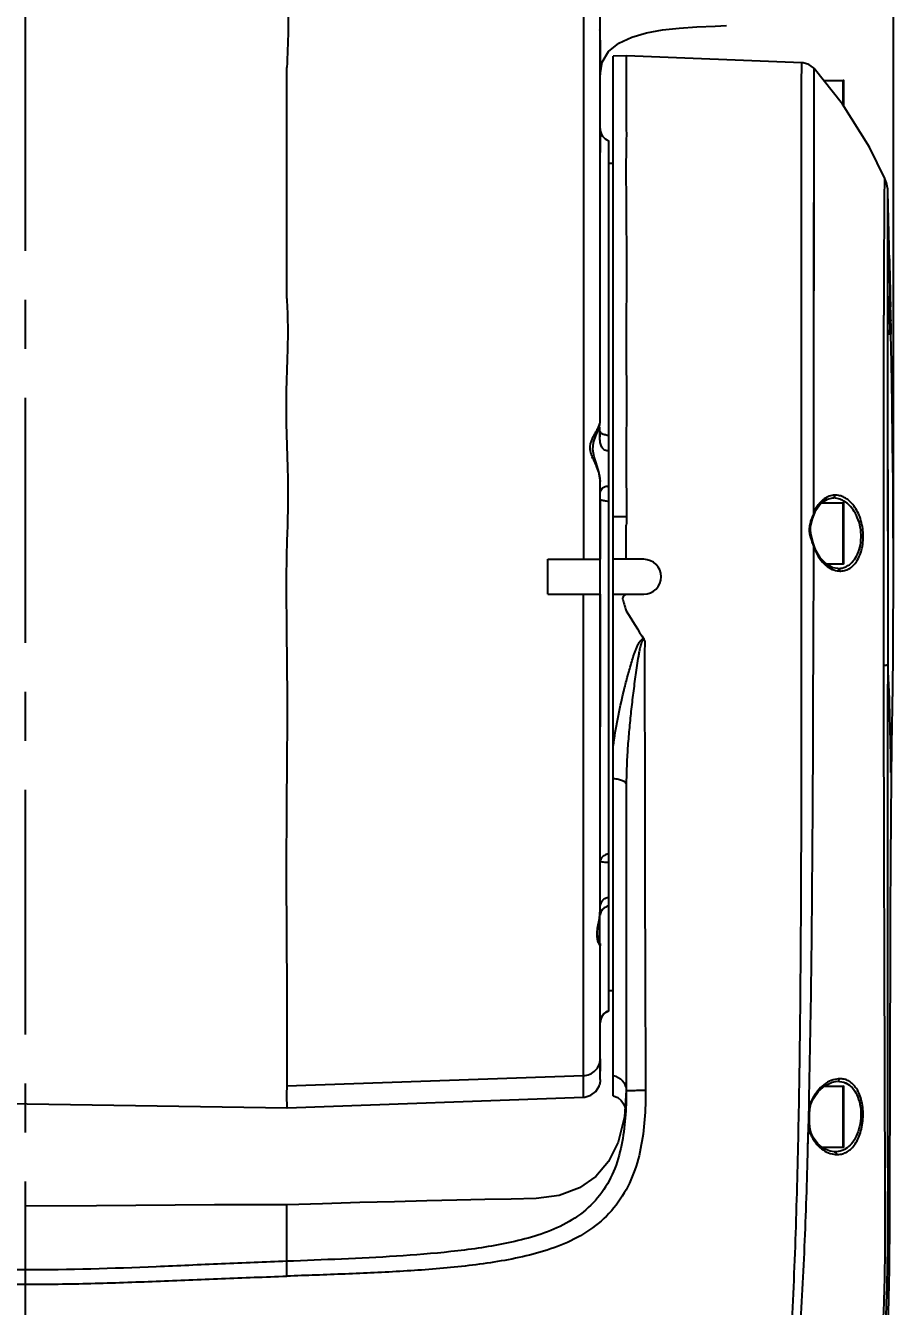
# Model space of a CAD drawing. Header units: millimetres. Extents: x 5828 to 6704, y 123 to 421.
# Drawn here: x 6481.53 to 6488.18, y 246.84 to 256.64 of the extents above; entities that cross this region are included whole.
import ezdxf

# ---------------------------------------------------------------- set-up
doc = ezdxf.new("R2010")
doc.units = ezdxf.units.MM
doc.linetypes.add('CENTER', pattern=[0.6, 0.375, -0.075, 0.075, -0.075])
for name, color, linetype in [('中心线', 7, 'Continuous'), ('外形图', 7, 'Continuous'), ('尺寸标注', 7, 'Continuous')]:
    doc.layers.add(name, color=color, linetype=linetype)
doc.styles.add('微软雅黑', font='msyh.ttc', dxfattribs={"height": 1.5})
doc.dimstyles.new('尺寸标注_1_15比例', dxfattribs={"dimtxt": 1.5, "dimasz": 1.25, "dimexe": 0.5, "dimexo": 0.4, "dimgap": 0.5, "dimtad": 1, "dimdec": 1, "dimlfac": 15, "dimdsep": 46, "dimtxsty": '微软雅黑', "dimcen": 0.09, "dimadec": 0, "dimazin": 0, "dimtp": 0.01, "dimtm": 0.01, "dimtfac": 1, "dimtdec": 1, "dimtofl": 0, "dimtmove": 0, "dimatfit": 3, "dimfxl": 1, "dimtolj": 1, "dimarcsym": 0})

# ---------------------------------------------------------------- blocks, each defined once
blk = doc.blocks.new('*D946')
at = {"layer": 'Defpoints', "color": 0}
for p in [(6488.1787, 282.8993), (6474.8878, 252.3165), (6488.1787, 252.3087)]:
    blk.add_point(p, dxfattribs=at)
at = {"layer": '尺寸标注', "color": 0, "lineweight": -2}
for p, q in [((6474.8878, 252.7165), (6474.8878, 283.3993)), ((6488.1787, 252.7087), (6488.1787, 283.3993)), ((6476.1378, 282.8993), (6486.9287, 282.8993))]:
    blk.add_line(p, q, dxfattribs=at)
at = {"layer": '尺寸标注', "color": 0}
for points in [[(6476.1378, 283.1076), (6476.1378, 282.6909), (6474.8878, 282.8993)], [(6486.9287, 282.6909), (6486.9287, 283.1076), (6488.1787, 282.8993)]]:
    blk.add_solid(points, dxfattribs=at)
at = {"layer": '尺寸标注', "color": 0, "insert": (6481.5332, 284.1783), "char_height": 1.5, "attachment_point": 5, "style": '微软雅黑'}
blk.add_mtext('\\A1;\\A1;199.3', dxfattribs=at)

msp = doc.modelspace()

# ---------------------------------------------------------------- linework, layer by layer
at = {"layer": '中心线', "linetype": 'CENTER', "ltscale": 5}
msp.add_line((6481.5333, 227.9185), (6481.5333, 276.2922), dxfattribs=at)
at = {"layer": '外形图'}
for p, q in [((6485.9333, 256.6203), (6485.9333, 256.6202)), ((6485.9333, 256.5322), (6485.9333, 256.5162)), ((6485.9333, 256.5162), (6485.9333, 256.2661)), ((6485.9333, 256.5162), (6485.9333, 256.4426)), ((6485.9333, 256.4426), (6485.9333, 256.4364)), ((6485.9333, 256.4364), (6485.9333, 256.3651)), ((6483.5332, 254.5553), (6483.5332, 256.3227)), ((6485.9333, 256.4069), (6485.9333, 256.2906)), ((6485.9333, 256.3651), (6485.9333, 256.3292)), ((6485.9333, 256.3292), (6485.9333, 256.3119)), ((6486.134, 256.4111), (6486.0333, 256.4085)), ((6486.0333, 248.4506), (6486.0333, 256.4085)), ((6487.4773, 256.3591), (6486.134, 256.4111)), ((6487.5686, 252.9085), (6487.5715, 256.3141)), ((6487.6431, 256.224), (6487.7933, 256.224)), ((6487.7933, 256.0333), (6487.7933, 256.224)), ((6485.9333, 255.961), (6485.9333, 256.1502)), ((6487.7999, 256.0227), (6487.7999, 256.2173)), ((6485.9332, 255.8556), (6485.9332, 255.6708)), ((6485.9999, 249.1), (6485.9999, 255.7613)), ((6485.9999, 255.5906), (6486.0333, 255.5906)), ((6488.1136, 255.4736), (6488.1136, 255.4736)), ((6488.1443, 255.0555), (6488.1369, 255.3707)), ((6488.1371, 254.7431), (6488.1369, 255.3707)), ((6488.1369, 255.2442), (6488.1369, 255.3707)), ((6488.1492, 254.8334), (6488.1443, 255.0555)), ((6488.107, 254.504), (6488.1087, 254.8616)), ((6488.1486, 254.8573), (6488.1485, 254.8573)), ((6488.1487, 254.8573), (6488.1486, 254.8573)), ((6488.1071, 254.4987), (6488.1082, 254.7597)), ((6488.1506, 254.7678), (6488.1492, 254.8334)), ((6488.1517, 254.7164), (6488.1506, 254.7678)), ((6488.1375, 251.7498), (6488.1371, 254.7468)), ((6488.1371, 254.4806), (6488.1371, 254.5786)), ((6488.1534, 254.4779), (6488.1514, 254.5712)), ((6488.1545, 254.5713), (6488.1561, 254.4913)), ((6488.1561, 254.4986), (6488.1547, 254.5713)), ((6488.1561, 254.4986), (6488.1547, 254.5713)), ((6488.1511, 254.478), (6488.1533, 254.4779)), ((6488.1533, 254.4096), (6488.1534, 254.4779)), ((6488.1558, 254.4657), (6488.1569, 254.4107)), ((6488.157, 254.4288), (6488.156, 254.4781)), ((6488.1563, 254.4913), (6488.1561, 254.4986)), ((6488.1568, 254.4658), (6488.1563, 254.4913)), ((6488.1067, 254.3982), (6488.1067, 254.4094)), ((6488.1067, 254.3925), (6488.1067, 254.3982)), ((6488.1067, 254.3914), (6488.1067, 254.3975)), ((6488.1067, 254.3779), (6488.1067, 254.3925)), ((6488.1569, 254.4107), (6488.1576, 254.3782)), ((6488.1574, 254.4092), (6488.157, 254.4288)), ((6488.1577, 254.3928), (6488.1574, 254.4092)), ((6488.1576, 254.3782), (6488.1578, 254.3645)), ((6488.1586, 254.368), (6488.1582, 254.3904)), ((6488.1588, 254.3597), (6488.1586, 254.368)), ((6488.1593, 254.3333), (6488.1588, 254.3597)), ((6488.1065, 254.2893), (6488.1065, 254.2988)), ((6488.1642, 254.0623), (6488.1604, 254.281)), ((6485.9333, 253.6089), (6485.9333, 253.6537)), ((6485.9333, 253.6086), (6485.9333, 253.6089)), ((6485.9306, 253.4961), (6485.9306, 253.568)), ((6485.9907, 253.3879), (6485.9999, 253.3876)), ((6485.9333, 252.9943), (6485.9333, 253.1531)), ((6485.9999, 253.1186), (6485.9907, 253.1183)), ((6485.9333, 253.0169), (6485.9333, 252.5573)), ((6485.9333, 252.5573), (6485.9333, 252.9943)), ((6487.6312, 252.9906), (6487.7933, 252.9906)), ((6487.7933, 252.524), (6487.7933, 252.9906)), ((6487.5601, 252.868), (6487.5711, 252.8995)), ((6487.5685, 252.9087), (6487.5657, 252.902)), ((6487.7999, 252.5306), (6487.7999, 252.984)), ((6486.0333, 252.8847), (6486.1355, 252.885)), ((6486.1331, 252.5573), (6486.1332, 252.8178)), ((6487.5436, 252.783), (6487.5451, 252.8073)), ((6487.5451, 252.8073), (6487.5601, 252.868)), ((6487.5456, 252.7554), (6487.5436, 252.783)), ((6487.5614, 252.692), (6487.5456, 252.7554)), ((6487.5717, 252.661), (6487.5614, 252.692)), ((6487.5671, 252.6592), (6487.5685, 252.6554)), ((6487.5716, 252.661), (6487.5717, 252.661)), ((6485.5333, 252.5573), (6485.9333, 252.5573)), ((6485.5333, 252.2906), (6485.5333, 252.5573)), ((6485.9333, 252.5731), (6485.9333, 252.5689)), ((6485.9333, 252.5689), (6485.9333, 252.5649)), ((6485.9333, 252.5649), (6485.9333, 252.5573)), ((6485.9333, 252.424), (6485.9333, 252.5573)), ((6486.2666, 252.5573), (6486.0333, 252.5573)), ((6487.6612, 252.524), (6487.7933, 252.524)), ((6485.9333, 252.2906), (6485.9333, 252.424)), ((6485.5333, 252.2906), (6485.9333, 252.2906)), ((6485.8047, 248.4384), (6485.8047, 252.2906)), ((6485.9333, 250.2431), (6485.9332, 252.2906)), ((6485.9333, 252.2906), (6485.9333, 251.2749)), ((6486.0333, 252.2906), (6486.2666, 252.2906)), ((6488.1676, 251.1428), (6488.1697, 251.2917)), ((6486.1333, 250.8334), (6486.1333, 248.4906)), ((6485.9333, 249.8809), (6485.9333, 250.2431)), ((6485.9306, 249.6395), (6485.9306, 249.8328)), ((6485.9268, 249.6249), (6485.9218, 249.6393)), ((6485.9306, 249.6138), (6485.9306, 249.6395)), ((6485.9332, 249.6149), (6485.9332, 249.5986)), ((6485.9333, 249.6149), (6485.9333, 249.6073)), ((6485.9334, 249.5943), (6485.9334, 249.5984)), ((6485.9334, 249.0079), (6485.9334, 249.5943)), ((6485.9999, 249.2573), (6486.0333, 249.2573)), ((6485.991, 249.0991), (6485.9999, 249.1)), ((6485.9937, 249.0983), (6485.999, 249.1001)), ((6485.999, 249.1001), (6485.9999, 249.1003)), ((6485.9333, 248.7323), (6485.9334, 249.0079)), ((6485.9333, 248.7323), (6485.9333, 248.6381)), ((6485.9333, 248.5743), (6485.9333, 248.7323)), ((6483.5332, 248.5269), (6485.8047, 248.6046)), ((6485.9333, 248.5742), (6485.9333, 248.6443)), ((6487.6503, 248.524), (6487.7933, 248.524)), ((6487.7933, 248.0573), (6487.7933, 248.524)), ((6487.7999, 248.064), (6487.7999, 248.5173)), ((6483.5351, 248.3574), (6485.8047, 248.4385)), ((6487.5304, 248.2687), (6487.5331, 248.3986)), ((6487.5304, 248.2687), (6487.5334, 248.3986)), ((6487.5505, 248.3963), (6487.5513, 248.3982)), ((6487.5513, 248.3982), (6487.5513, 248.3982)), ((6483.5351, 248.3587), (6483.5351, 248.3587)), ((6487.5333, 248.3574), (6487.5333, 248.1999)), ((6487.5234, 248.0439), (6487.5304, 248.2687)), ((6487.5271, 248.1377), (6487.5304, 248.2687)), ((6487.5411, 248.1947), (6487.5393, 248.2064)), ((6487.5246, 248.0439), (6487.5271, 248.1377)), ((6487.5512, 248.1578), (6487.5512, 248.1577)), ((6487.5651, 248.1305), (6487.5512, 248.1577)), ((6487.6318, 248.0573), (6487.7933, 248.0573)), ((6483.5333, 247.1831), (6483.5333, 247.6165))]:
    msp.add_line(p, q, dxfattribs=at)
for points in [[(6485.9333, 256.2661), (6485.9491, 256.3628), (6485.9972, 256.4444), (6486.0752, 256.5088), (6486.1752, 256.5559), (6486.2891, 256.5884), (6486.4109, 256.6099), (6486.5388, 256.624), (6486.6727, 256.6334), (6486.8133, 256.64), (6486.9012, 256.6434)], [(6487.5714, 256.3142), (6487.5664, 256.3196), (6487.5304, 256.3455), (6487.4874, 256.3583), (6487.4773, 256.3591)], [(6487.5686, 252.9085), (6487.569, 253.5026), (6487.5694, 254.0736), (6487.57, 254.6058), (6487.5704, 255.0851), (6487.5708, 255.4991), (6487.5713, 255.8366), (6487.5716, 256.0887), (6487.5718, 256.2489), (6487.5715, 256.3129), (6487.5715, 256.3141)], [(6488.1136, 255.4737), (6487.9948, 255.7121), (6487.7885, 256.0408), (6487.5715, 256.3141)], [(6488.1369, 255.3708), (6488.1357, 255.3906), (6488.1321, 255.415), (6488.1259, 255.4406), (6488.1168, 255.4662), (6488.1136, 255.4736)], [(6488.1375, 251.7498), (6488.1376, 252.4714), (6488.1374, 253.0694), (6488.1373, 253.5898), (6488.1372, 254.0528)], [(6488.1697, 251.2917), (6488.1714, 251.4162), (6488.1737, 251.5962), (6488.1759, 251.8092), (6488.1777, 252.0497), (6488.1787, 252.3087), (6488.1787, 252.5786), (6488.1778, 252.8578), (6488.1759, 253.146), (6488.173, 253.4429), (6488.1691, 253.7483), (6488.1642, 254.0623)], [(6485.8897, 253.3339), (6485.8872, 253.3424), (6485.876, 253.3971), (6485.8833, 253.4514), (6485.9013, 253.5015), (6485.9191, 253.5468), (6485.931, 253.5875), (6485.9333, 253.6086)], [(6485.9333, 253.1531), (6485.933, 253.1633), (6485.9228, 253.2266), (6485.9021, 253.2958), (6485.8897, 253.3339)], [(6487.5711, 252.8994), (6487.586, 252.9335), (6487.6242, 252.986)], [(6487.6242, 252.986), (6487.6737, 253.0189), (6487.7142, 253.0271)], [(6487.6633, 252.5218), (6487.6192, 252.5678), (6487.5853, 252.6261), (6487.5716, 252.661)], [(6487.752, 252.4868), (6487.7145, 252.4934), (6487.6633, 252.5218)], [(6488.0337, 245.517), (6488.0714, 245.8201), (6488.1025, 246.1468), (6488.125, 246.4611), (6488.1404, 246.7839), (6488.1488, 247.1243), (6488.1519, 247.4983), (6488.1525, 247.9143), (6488.1528, 248.3749), (6488.1539, 248.9067), (6488.1556, 249.4148), (6488.1574, 249.8579), (6488.1594, 250.2468), (6488.1617, 250.5816), (6488.1644, 250.8724), (6488.1676, 251.1428)], [(6485.9246, 249.7899), (6485.9307, 249.8353), (6485.9333, 249.881)], [(6485.9218, 249.6393), (6485.9168, 249.6577), (6485.9136, 249.6815), (6485.9138, 249.7117), (6485.918, 249.7483), (6485.9246, 249.7899)], [(6485.9333, 249.5982), (6485.9312, 249.6121), (6485.9268, 249.6249)], [(6485.9333, 249.0079), (6485.9358, 249.0301), (6485.9458, 249.0561), (6485.961, 249.0764), (6485.9784, 249.0906), (6485.9937, 249.0983)], [(6486.1333, 248.4901), (6486.1188, 248.2887), (6486.0711, 248.0963), (6485.9965, 247.946), (6485.8991, 247.832), (6485.7743, 247.7449), (6485.6194, 247.6867), (6485.4423, 247.6627), (6485.2526, 247.6582), (6485.0501, 247.6555), (6484.8344, 247.6504), (6484.6046, 247.6448), (6484.3583, 247.6388), (6484.0931, 247.632), (6483.8057, 247.6241), (6483.5332, 247.6165)], [(6485.8047, 248.4384), (6485.8168, 248.4394), (6485.8624, 248.4539), (6485.9, 248.4836), (6485.9246, 248.5246), (6485.9282, 248.5353)], [(6487.5513, 248.3982), (6487.5665, 248.4292), (6487.6056, 248.4843)], [(6487.6056, 248.4843), (6487.6544, 248.5276), (6487.7093, 248.5545), (6487.7483, 248.5611)], [(6477.1984, 248.4488), (6478.3778, 248.4265), (6480.88, 248.3991), (6483.5351, 248.3587)], [(6486.0333, 248.4506), (6486.0676, 248.4367), (6486.0944, 248.4149), (6486.1126, 248.3891), (6486.122, 248.3649), (6486.1236, 248.3563)], [(6487.5398, 248.3513), (6487.5418, 248.3637), (6487.5442, 248.3755), (6487.5471, 248.3864), (6487.5505, 248.3963)], [(6487.5393, 248.2064), (6487.538, 248.2186), (6487.5369, 248.2315), (6487.5362, 248.2453), (6487.5357, 248.2605), (6487.5355, 248.2767), (6487.5357, 248.2932), (6487.5362, 248.3092), (6487.537, 248.3241), (6487.5382, 248.3381), (6487.5398, 248.3513)], [(6487.5459, 248.1729), (6487.5432, 248.1835), (6487.5411, 248.1947)], [(6487.5512, 248.1577), (6487.5491, 248.163), (6487.5459, 248.1729)], [(6487.6445, 248.0469), (6487.6005, 248.0831), (6487.5651, 248.1305)], [(6487.7266, 248.0206), (6487.694, 248.0252), (6487.6445, 248.0469)], [(6483.5333, 247.6163), (6482.9788, 247.6141), (6482.0754, 247.6082), (6481.5333, 247.6063)]]:
    msp.add_lwpolyline(points, dxfattribs=at)
for centre, radius, start, end in [((6487.7933, 256.2173), 0.00667, 0, 90), ((6486.0332, 255.8556), 0.1, 180.00162, 250.53085), ((6490.7627, 255.529), 4.6325, 179.22163, 179.59994), ((6472.8094, 254.5679), 15.3419, 359.2539, 0.01232), ((6486.6462, 254.4918), 1.5099, 359.01052, 359.47994), ((6472.9036, 254.475), 15.2499, 359.24783, 359.75453), ((6490.0531, 254.4339), 1.8958, 181.24195, 181.55996), ((6498.6185, 254.5598), 10.4624, 181.27062, 181.41318), ((6485.8, 253.5278), 0.2365, 323.73169, 326.37505), ((6485.8023, 253.5263), 0.2337, 326.37115, 327.70593), ((6485.7941, 252.978), 0.2416, 34.31845, 35.51738), ((6485.7954, 252.9789), 0.24, 31.54409, 34.31919), ((6487.7933, 252.984), 0.00667, 0, 90), ((6487.7006, 252.8361), 0.1946, 56.51433, 59.23771), ((6487.6928, 252.8246), 0.2086, 49.82667, 56.46441), ((6487.7007, 252.7844), 0.1662, 179.95826, 181.22484), ((6486.2666, 252.424), 0.1333, 270, 90), ((6487.7933, 252.5306), 0.00667, 270, 0), ((6487.7521, 252.6345), 0.1483, 294.61404, 297.09069), ((6502.7748, 262.3335), 19.5035, 211.43346, 212.18885), ((7139.2534, 251.5667), 652.9795, 179.9676104, 180.2697864), ((6465.2004, 250.6998), 22.9611, 0.5602, 2.62119), ((6485.7159, 249.8294), 0.2175, 3.52722, 6.27862), ((6487.7933, 248.5173), 0.00667, 0, 90), ((6487.7538, 248.4168), 0.1443, 63.79605, 64.8158), ((6487.7607, 248.3283), 0.2269, 165.98571, 167.20228), ((6487.9015, 248.2513), 0.3858, 155.13324, 156.45643), ((6488.1237, 248.2806), 0.5934, 174.48708, 181.14799), ((6487.9614, 248.2959), 0.4304, 173.46484, 174.4484), ((6488.0793, 248.2687), 0.5489, 180.00253, 185.54034), ((6487.9247, 248.2537), 0.3935, 185.54042, 187.62441), ((6487.7806, 248.2489), 0.2533, 203.24421, 203.81053), ((6487.7933, 248.064), 0.00667, 270, 0), ((6487.7274, 248.1847), 0.1649, 297.67787, 300.83664)]:
    msp.add_arc(centre, radius, start, end, dxfattribs=at)
for points, knots in [([(6485.8356, 258.6878), (6485.827, 258.6215), (6485.8136, 258.4888), (6485.805, 258.2895), (6485.804, 258.0913), (6485.8046, 257.8295), (6485.8049, 257.5051), (6485.8045, 256.9934), (6485.8048, 256.3635), (6485.8046, 255.6172), (6485.8047, 254.8799), (6485.8047, 254.133), (6485.8047, 253.3591), (6485.8047, 252.8293), (6485.8047, 252.5573)], [0, 0, 0, 0, 0.0327, 0.065211, 0.097537, 0.129664, 0.193328, 0.256241, 0.380023, 0.501516, 0.621363, 0.74079, 0.866945, 1, 1, 1, 1]), ([(6483.5332, 258.6374), (6483.5309, 258.4394), (6483.5293, 258.047), (6483.5336, 257.5587), (6483.5411, 257.1734), (6483.5461, 256.8882), (6483.5453, 256.605), (6483.5384, 256.4171), (6483.5333, 256.3236)], [0, 0, 0, 0, 0.256701, 0.508687, 0.633002, 0.756268, 0.878562, 1, 1, 1, 1]), ([(6485.9333, 253.6537), (6485.9333, 253.6759), (6485.9333, 254.0675), (6485.9333, 254.8285), (6485.9332, 255.8753), (6485.9333, 256.5528), (6485.9333, 256.861)], [0, 0, 0, 0, 0.020827, 0.366299, 0.71177, 1, 1, 1, 1]), ([(6486.1334, 256.4111), (6486.1332, 256.4101), (6486.1331, 256.4056), (6486.1318, 256.3958), (6486.1319, 256.3792), (6486.1328, 256.3561), (6486.1336, 256.3265), (6486.1332, 256.2741), (6486.1329, 256.1927), (6486.1321, 256.0763), (6486.1325, 255.9355), (6486.1347, 255.7713), (6486.1314, 255.6542), (6486.1306, 255.5919)], [0, 0, 0, 0, 0.004064, 0.016212, 0.036381, 0.064601, 0.100777, 0.144837, 0.256519, 0.398919, 0.571041, 0.771878, 1, 1, 1, 1]), ([(6487.2666, 245.3943), (6487.3142, 245.6653), (6487.3754, 246.2133), (6487.4209, 247.0377), (6487.4466, 247.8631), (6487.4625, 248.6887), (6487.4705, 249.5144), (6487.4741, 250.34), (6487.476, 251.1654), (6487.4758, 251.9909), (6487.4746, 252.8107), (6487.4747, 253.4842), (6487.4745, 254.0053), (6487.4742, 254.3728), (6487.4741, 254.7188), (6487.4741, 255.0394), (6487.4742, 255.3313), (6487.4744, 255.5911), (6487.4747, 255.7863), (6487.475, 255.9243), (6487.4752, 256.0135), (6487.4755, 256.0928), (6487.4757, 256.1619), (6487.476, 256.2208), (6487.4762, 256.2633), (6487.4764, 256.292), (6487.4765, 256.3095), (6487.4767, 256.3244), (6487.4768, 256.3365), (6487.4769, 256.346), (6487.477, 256.3522), (6487.4772, 256.3558), (6487.4771, 256.3576), (6487.4773, 256.3584), (6487.4772, 256.3591), (6487.4773, 256.3591)], [0, 0, 0, 0, 0.075231, 0.150481, 0.225729, 0.300985, 0.376237, 0.451477, 0.526712, 0.601894, 0.677169, 0.750817, 0.786028, 0.819644, 0.851284, 0.880615, 0.907312, 0.931076, 0.951649, 0.960667, 0.968804, 0.976037, 0.982346, 0.987713, 0.992122, 0.993964, 0.995563, 0.996918, 0.998027, 0.99889, 0.999506, 0.999722, 0.999876, 0.999969, 1, 1, 1, 1]), ([(6486.1303, 255.5613), (6486.1297, 255.4756), (6486.1333, 255.2947), (6486.1336, 255.0103), (6486.1343, 254.7006), (6486.1332, 254.428), (6486.132, 254.1996), (6486.1329, 254.0213), (6486.1353, 253.8391), (6486.1346, 253.6534), (6486.1325, 253.4646), (6486.131, 253.2081), (6486.1353, 253.0147), (6486.1355, 252.885)], [0, 0, 0, 0, 0.096119, 0.202721, 0.318812, 0.443263, 0.508267, 0.574925, 0.643071, 0.71252, 0.783107, 0.85466, 1, 1, 1, 1]), ([(6488.1087, 254.8616), (6488.1089, 254.9084), (6488.1093, 254.9963), (6488.1098, 255.1196), (6488.1103, 255.2253), (6488.1109, 255.3019), (6488.1114, 255.3537), (6488.1117, 255.3853), (6488.1121, 255.4119), (6488.1124, 255.4341), (6488.1128, 255.4501), (6488.1128, 255.4642), (6488.1135, 255.4678), (6488.1132, 255.4742), (6488.1136, 255.4736)], [0, 0, 0, 0, 0.229148, 0.431212, 0.604471, 0.747145, 0.80668, 0.8583, 0.901975, 0.937675, 0.965362, 0.985, 0.996551, 1, 1, 1, 1]), ([(6483.5333, 254.5551), (6483.5371, 254.4865), (6483.5423, 254.3483), (6483.5387, 254.139), (6483.5302, 253.9258), (6483.5262, 253.7075), (6483.5314, 253.4849), (6483.5399, 253.2591), (6483.5436, 253.0303), (6483.5381, 252.7996), (6483.5295, 252.5678), (6483.5293, 252.3353), (6483.5301, 252.1031), (6483.5324, 251.872), (6483.5353, 251.6427), (6483.5361, 251.3428), (6483.5339, 250.9779), (6483.5302, 250.5556), (6483.5282, 250.0457), (6483.5327, 249.4941), (6483.5354, 248.9538), (6483.5317, 248.6488), (6483.5332, 248.5269)], [0, 0, 0, 0, 0.034182, 0.068764, 0.10413, 0.140391, 0.177365, 0.214898, 0.252876, 0.291189, 0.329708, 0.368306, 0.406857, 0.445234, 0.483313, 0.520966, 0.594502, 0.664853, 0.731137, 0.848206, 0.939349, 1, 1, 1, 1]), ([(6488.1067, 254.4094), (6488.1068, 254.4174), (6488.1069, 254.4489), (6488.107, 254.4805), (6488.107, 254.504)], [0, 0, 0, 0, 0.25361, 1, 1, 1, 1]), ([(6488.1065, 254.2988), (6488.1065, 254.3055), (6488.1066, 254.3318), (6488.1066, 254.3582), (6488.1067, 254.3779)], [0, 0, 0, 0, 0.252593, 1, 1, 1, 1]), ([(6488.1581, 254.3788), (6488.1578, 254.3788), (6488.1584, 254.3806), (6488.158, 254.3814), (6488.158, 254.3822)], [0, 0, 0, 0, 0.230198, 1, 1, 1, 1]), ([(6488.1578, 254.3645), (6488.1579, 254.3612), (6488.1582, 254.349), (6488.1584, 254.3367), (6488.1586, 254.3278)], [0, 0, 0, 0, 0.269475, 1, 1, 1, 1]), ([(6488.106, 251.7472), (6488.106, 251.9705), (6488.1058, 252.8179), (6488.1056, 253.6653), (6488.1065, 254.2893)], [0, 0, 0, 0, 0.263553, 1, 1, 1, 1]), ([(6488.1592, 254.3017), (6488.1593, 254.3), (6488.1594, 254.2947), (6488.1596, 254.2895), (6488.1597, 254.2859)], [0, 0, 0, 0, 0.325778, 1, 1, 1, 1]), ([(6488.1597, 254.2859), (6488.1597, 254.2852), (6488.1598, 254.2839), (6488.1597, 254.2822), (6488.16, 254.2816), (6488.1598, 254.281), (6488.1599, 254.281)], [0, 0, 0, 0, 0.45892, 0.768801, 0.944225, 1, 1, 1, 1]), ([(6485.8773, 253.3301), (6485.8713, 253.3446), (6485.8601, 253.3735), (6485.8524, 253.4335), (6485.8754, 253.4874), (6485.9005, 253.5325), (6485.9166, 253.5614), (6485.9284, 253.5858), (6485.9332, 253.6017), (6485.9333, 253.6086)], [0, 0, 0, 0, 0.157915, 0.312495, 0.597245, 0.72459, 0.836928, 0.930024, 1, 1, 1, 1]), ([(6485.9772, 253.3899), (6485.9668, 253.3927), (6485.9479, 253.4064), (6485.9366, 253.4367), (6485.9316, 253.4666), (6485.9306, 253.4864), (6485.9306, 253.4961)], [0, 0, 0, 0, 0.262333, 0.519373, 0.766266, 1, 1, 1, 1]), ([(6485.9999, 253.5045), (6485.9909, 253.5056), (6485.974, 253.5085), (6485.9512, 253.5152), (6485.9332, 253.5263), (6485.9332, 253.5351)], [0, 0, 0, 0, 0.359809, 0.655673, 1, 1, 1, 1]), ([(6485.8897, 253.3339), (6485.8896, 253.3341), (6485.8882, 253.3331), (6485.886, 253.333), (6485.882, 253.3315), (6485.879, 253.3307), (6485.8773, 253.3301)], [0, 0, 0, 0, 0.067856, 0.265198, 0.582645, 1, 1, 1, 1]), ([(6485.8773, 253.3301), (6485.8901, 253.2996), (6485.9153, 253.2433), (6485.9333, 253.1821), (6485.9333, 253.1531)], [0, 0, 0, 0, 0.532654, 1, 1, 1, 1]), ([(6485.9332, 253.0676), (6485.9357, 253.0791), (6485.9428, 253.0982), (6485.9659, 253.1154), (6485.9822, 253.1181), (6485.9907, 253.1183)], [0, 0, 0, 0, 0.424366, 0.694298, 1, 1, 1, 1]), ([(6485.9416, 253.01), (6485.9403, 253.0105), (6485.9372, 253.0119), (6485.9333, 253.0146), (6485.9333, 253.0169)], [0, 0, 0, 0, 0.360327, 1, 1, 1, 1]), ([(6485.9999, 253.0006), (6485.9883, 253.0013), (6485.9687, 253.0033), (6485.9491, 253.007), (6485.9416, 253.01)], [0, 0, 0, 0, 0.591224, 1, 1, 1, 1]), ([(6487.6175, 252.9926), (6487.6125, 252.9871), (6487.5921, 252.9617), (6487.5766, 252.9322), (6487.5686, 252.9085)], [0, 0, 0, 0, 0.229943, 1, 1, 1, 1]), ([(6487.6765, 253.037), (6487.6712, 253.0347), (6487.6492, 253.0233), (6487.6301, 253.0067), (6487.6175, 252.9926)], [0, 0, 0, 0, 0.235294, 1, 1, 1, 1]), ([(6487.7311, 253.0491), (6487.7265, 253.0488), (6487.7079, 253.0471), (6487.6894, 253.0426), (6487.6765, 253.037)], [0, 0, 0, 0, 0.246811, 1, 1, 1, 1]), ([(6487.7149, 253.0271), (6487.7195, 253.0272), (6487.7293, 253.0332), (6487.7314, 253.0439), (6487.7309, 253.0491)], [0, 0, 0, 0, 0.4649, 1, 1, 1, 1]), ([(6487.8002, 253.0034), (6487.787, 253.0112), (6487.7594, 253.0235), (6487.7294, 253.0274), (6487.7149, 253.0271)], [0, 0, 0, 0, 0.512673, 1, 1, 1, 1]), ([(6487.7683, 252.467), (6487.7802, 252.4674), (6487.8044, 252.4701), (6487.8399, 252.4837), (6487.872, 252.509), (6487.9121, 252.5583), (6487.9455, 252.6455), (6487.9526, 252.7641), (6487.9281, 252.8804), (6487.8837, 252.9624), (6487.8389, 253.0087), (6487.8045, 253.0327), (6487.7679, 253.0459), (6487.7432, 253.0487), (6487.7311, 253.0491)], [0, 0, 0, 0, 0.046258, 0.093599, 0.144985, 0.20228, 0.338027, 0.49751, 0.656071, 0.792341, 0.851106, 0.904318, 0.953097, 1, 1, 1, 1]), ([(6487.5657, 252.902), (6487.5645, 252.8991), (6487.5595, 252.8872), (6487.5547, 252.8753), (6487.5513, 252.8662)], [0, 0, 0, 0, 0.243196, 1, 1, 1, 1]), ([(6487.5711, 252.8995), (6487.5714, 252.9001), (6487.5717, 252.9031), (6487.5698, 252.906), (6487.5682, 252.9077)], [0, 0, 0, 0, 0.20958, 1, 1, 1, 1]), ([(6487.8196, 252.5025), (6487.8352, 252.5104), (6487.8657, 252.5336), (6487.9011, 252.5839), (6487.9249, 252.6496), (6487.9374, 252.7509), (6487.9149, 252.8734), (6487.8603, 252.9562), (6487.8273, 252.984)], [0, 0, 0, 0, 0.096062, 0.206161, 0.333793, 0.47639, 0.763289, 1, 1, 1, 1]), ([(6487.5513, 252.8662), (6487.5501, 252.8628), (6487.5452, 252.8492), (6487.5411, 252.8353), (6487.5388, 252.8246)], [0, 0, 0, 0, 0.245189, 1, 1, 1, 1]), ([(6487.5436, 252.783), (6487.5436, 252.7832), (6487.5425, 252.7836), (6487.5398, 252.7841), (6487.5367, 252.7844), (6487.5345, 252.7845)], [0, 0, 0, 0, 0.079648, 0.278982, 1, 1, 1, 1]), ([(6487.5515, 252.7004), (6487.5528, 252.6969), (6487.5578, 252.6831), (6487.5631, 252.6694), (6487.5671, 252.6592)], [0, 0, 0, 0, 0.254476, 1, 1, 1, 1]), ([(6487.5334, 248.3986), (6487.5411, 248.7533), (6487.553, 249.4629), (6487.5597, 250.3498), (6487.5636, 250.9706), (6487.5652, 251.3253), (6487.5657, 251.5912), (6487.5656, 251.8572), (6487.5676, 252.1232), (6487.5692, 252.3892), (6487.5687, 252.5667), (6487.5684, 252.6554)], [0, 0, 0, 0, 0.250052, 0.50007, 0.625062, 0.687547, 0.750024, 0.812493, 0.874959, 0.937478, 1, 1, 1, 1]), ([(6487.5684, 252.6554), (6487.5772, 252.6292), (6487.5983, 252.5815), (6487.6306, 252.5404), (6487.6477, 252.5235)], [0, 0, 0, 0, 0.534338, 1, 1, 1, 1]), ([(6487.5717, 252.661), (6487.5718, 252.6606), (6487.5718, 252.6583), (6487.5699, 252.6566), (6487.5685, 252.6554)], [0, 0, 0, 0, 0.182923, 1, 1, 1, 1]), ([(6487.6477, 252.5235), (6487.6624, 252.5091), (6487.693, 252.4844), (6487.7305, 252.4723), (6487.7484, 252.4694)], [0, 0, 0, 0, 0.531344, 1, 1, 1, 1]), ([(6487.7521, 252.4868), (6487.7679, 252.4865), (6487.7893, 252.4897), (6487.809, 252.4974), (6487.8139, 252.4997)], [0, 0, 0, 0, 0.746168, 1, 1, 1, 1]), ([(6487.7521, 252.4868), (6487.7564, 252.4867), (6487.7656, 252.4815), (6487.7683, 252.4719), (6487.7683, 252.467)], [0, 0, 0, 0, 0.466279, 1, 1, 1, 1]), ([(6486.1331, 252.2906), (6486.1276, 252.2874), (6486.1172, 252.2809), (6486.106, 252.2694), (6486.1042, 252.2575), (6486.1067, 252.2456), (6486.1149, 252.2259), (6486.1205, 252.1959), (6486.1292, 252.1735), (6486.1335, 252.1622)], [0, 0, 0, 0, 0.132133, 0.255238, 0.312201, 0.37324, 0.504576, 0.751727, 1, 1, 1, 1]), ([(6486.0333, 251.1256), (6486.0421, 251.1961), (6486.0659, 251.3374), (6486.1051, 251.5128), (6486.1363, 251.6359), (6486.1554, 251.7064), (6486.1706, 251.7593), (6486.1842, 251.8033), (6486.1959, 251.8381), (6486.2054, 251.8641), (6486.2141, 251.8855), (6486.2219, 251.9022), (6486.2283, 251.9145), (6486.2356, 251.9263), (6486.2428, 251.9355), (6486.2498, 251.9415), (6486.2558, 251.9454), (6486.2623, 251.946), (6486.268, 251.9457), (6486.269, 251.9437)], [0, 0, 0, 0, 0.244912, 0.493891, 0.619611, 0.682728, 0.745999, 0.80941, 0.841164, 0.872949, 0.904763, 0.920682, 0.936608, 0.95254, 0.968475, 0.976456, 0.98444, 0.992385, 1, 1, 1, 1]), ([(6486.274, 251.9358), (6486.2725, 251.9363), (6486.2696, 251.9369), (6486.2653, 251.9378), (6486.2606, 251.9375), (6486.2569, 251.9347), (6486.2547, 251.9308), (6486.2518, 251.9256), (6486.2491, 251.9186), (6486.2463, 251.9102), (6486.243, 251.8988), (6486.2394, 251.8844), (6486.2355, 251.867), (6486.2309, 251.8438), (6486.2235, 251.803), (6486.2142, 251.7445), (6486.2041, 251.6742), (6486.1946, 251.6039), (6486.1827, 251.5103), (6486.1689, 251.3933), (6486.1546, 251.253), (6486.1432, 251.1129), (6486.1354, 250.973), (6486.1333, 250.8799), (6486.1333, 250.8334)], [0, 0, 0, 0, 0.003949, 0.007926, 0.011865, 0.015797, 0.019769, 0.023706, 0.03159, 0.039471, 0.047354, 0.063116, 0.078875, 0.094631, 0.126132, 0.18909, 0.251985, 0.314813, 0.377574, 0.50287, 0.627821, 0.752367, 0.876447, 1, 1, 1, 1]), ([(6486.274, 251.9359), (6486.2723, 251.9364), (6486.2691, 251.9383), (6486.2687, 251.9421), (6486.269, 251.9438)], [0, 0, 0, 0, 0.502652, 1, 1, 1, 1]), ([(6487.592, 244.2771), (6487.7151, 244.564), (6487.9101, 245.1613), (6488.0408, 245.934), (6488.0959, 246.558), (6488.1149, 247.0282), (6488.1177, 247.4991), (6488.1144, 248.1274), (6488.1124, 248.9135), (6488.1084, 250.1725), (6488.1059, 251.1172), (6488.106, 251.7472)], [0, 0, 0, 0, 0.124312, 0.248829, 0.311222, 0.373664, 0.436163, 0.498701, 0.623855, 0.74914, 1, 1, 1, 1]), ([(6487.5942, 244.2696), (6487.6569, 244.4135), (6487.7695, 244.7069), (6487.9018, 245.1594), (6488.0005, 245.6204), (6488.0706, 246.0866), (6488.1148, 246.5561), (6488.1339, 247.0272), (6488.1376, 247.4986), (6488.1375, 247.9702), (6488.1366, 248.442), (6488.1365, 249.0715), (6488.1375, 250.1741), (6488.1372, 251.1195), (6488.1375, 251.7499)], [0, 0, 0, 0, 0.06235, 0.124736, 0.187134, 0.249564, 0.312001, 0.374419, 0.436865, 0.499331, 0.561819, 0.624345, 0.749488, 1, 1, 1, 1]), ([(6488.106, 251.7472), (6488.1104, 251.7474), (6488.1178, 251.7478), (6488.1275, 251.7483), (6488.1336, 251.7492), (6488.1368, 251.7494), (6488.1375, 251.75)], [0, 0, 0, 0, 0.408647, 0.713737, 0.911278, 1, 1, 1, 1]), ([(6488.1605, 250.9242), (6488.1617, 250.9601), (6488.1655, 251.0823), (6488.1684, 251.2045), (6488.1697, 251.2909)], [0, 0, 0, 0, 0.293191, 1, 1, 1, 1]), ([(6486.0333, 250.8796), (6486.0465, 250.8787), (6486.0714, 250.8752), (6486.1064, 250.8654), (6486.1333, 250.8472), (6486.1333, 250.8334)], [0, 0, 0, 0, 0.345834, 0.639821, 1, 1, 1, 1]), ([(6485.9999, 250.303), (6485.9907, 250.3009), (6485.9734, 250.2952), (6485.9516, 250.2815), (6485.937, 250.2638), (6485.9333, 250.2497), (6485.9333, 250.2431)], [0, 0, 0, 0, 0.296915, 0.562826, 0.793665, 1, 1, 1, 1]), ([(6485.9999, 250.2361), (6485.9863, 250.2363), (6485.9653, 250.237), (6485.9444, 250.2406), (6485.937, 250.2406)], [0, 0, 0, 0, 0.644891, 1, 1, 1, 1]), ([(6485.9525, 249.9465), (6485.9583, 249.9533), (6485.9731, 249.9645), (6485.991, 249.9685), (6485.9999, 249.9691)], [0, 0, 0, 0, 0.499369, 1, 1, 1, 1]), ([(6485.965, 249.888), (6485.9626, 249.8863), (6485.9535, 249.8793), (6485.9458, 249.8703), (6485.9416, 249.863)], [0, 0, 0, 0, 0.261818, 1, 1, 1, 1]), ([(6485.9999, 249.904), (6485.9967, 249.9032), (6485.9845, 249.8993), (6485.9728, 249.8935), (6485.965, 249.888)], [0, 0, 0, 0, 0.257245, 1, 1, 1, 1]), ([(6485.9258, 249.805), (6485.92, 249.772), (6485.9054, 249.7165), (6485.9059, 249.6567), (6485.9137, 249.6338)], [0, 0, 0, 0, 0.581086, 1, 1, 1, 1]), ([(6485.9137, 249.6338), (6485.9155, 249.6286), (6485.9193, 249.6196), (6485.925, 249.6099), (6485.929, 249.6041), (6485.9312, 249.6013), (6485.9324, 249.5994), (6485.9333, 249.5987), (6485.9334, 249.5984)], [0, 0, 0, 0, 0.403422, 0.714206, 0.832069, 0.921361, 0.978554, 1, 1, 1, 1]), ([(6485.9999, 249.1017), (6485.9809, 249.095), (6485.9462, 249.0693), (6485.9333, 249.028), (6485.9333, 249.0079)], [0, 0, 0, 0, 0.50054, 1, 1, 1, 1]), ([(6485.8047, 248.6046), (6485.8216, 248.6052), (6485.8553, 248.6126), (6485.898, 248.6411), (6485.9266, 248.6829), (6485.9333, 248.716), (6485.9333, 248.7323)], [0, 0, 0, 0, 0.254851, 0.50673, 0.754754, 1, 1, 1, 1]), ([(6485.9333, 248.5743), (6485.9333, 248.5688), (6485.9323, 248.5575), (6485.9318, 248.5497), (6485.9272, 248.532), (6485.9282, 248.5353)], [0, 0, 0, 0, 0.422131, 0.737732, 1, 1, 1, 1]), ([(6486.0333, 248.6045), (6486.0601, 248.6001), (6486.1122, 248.5727), (6486.1333, 248.5172), (6486.1333, 248.4906)], [0, 0, 0, 0, 0.506205, 1, 1, 1, 1]), ([(6487.7451, 248.5782), (6487.7257, 248.5752), (6487.685, 248.5632), (6487.6505, 248.5386), (6487.6338, 248.5242)], [0, 0, 0, 0, 0.470474, 1, 1, 1, 1]), ([(6487.7432, 247.9999), (6487.7556, 248.0003), (6487.7806, 248.0027), (6487.8174, 248.0155), (6487.8511, 248.0396), (6487.8936, 248.0867), (6487.9327, 248.1705), (6487.951, 248.2869), (6487.9423, 248.4042), (6487.9097, 248.4908), (6487.8702, 248.5397), (6487.8382, 248.5648), (6487.8022, 248.5777), (6487.7776, 248.58), (6487.7654, 248.5805)], [0, 0, 0, 0, 0.048262, 0.097182, 0.149614, 0.207415, 0.342699, 0.501819, 0.661521, 0.796484, 0.853313, 0.904643, 0.952431, 1, 1, 1, 1]), ([(6487.7495, 248.5611), (6487.7537, 248.5612), (6487.7627, 248.5663), (6487.7653, 248.5757), (6487.7654, 248.5805)], [0, 0, 0, 0, 0.46375, 1, 1, 1, 1]), ([(6476.7854, 248.4921), (6476.7849, 248.3756), (6476.7927, 248.2003), (6476.8355, 247.9709), (6476.8904, 247.8044), (6476.974, 247.6501), (6477.0868, 247.5161), (6477.2238, 247.4076), (6477.3768, 247.3246), (6477.5395, 247.2635), (6477.763, 247.2033), (6478.0488, 247.1548), (6478.3947, 247.1203), (6478.7421, 247.0984), (6479.0902, 247.0839), (6479.5551, 247.0687), (6480.1365, 247.0476), (6480.8344, 247.0169), (6481.3003, 247.0073), (6481.5333, 247.0071)], [0, 0, 0, 0, 0.062646, 0.093976, 0.125319, 0.156585, 0.187779, 0.218902, 0.249995, 0.281084, 0.312175, 0.374408, 0.436742, 0.499161, 0.561649, 0.62419, 0.749378, 0.874662, 1, 1, 1, 1]), ([(6483.5332, 248.5269), (6483.5329, 248.5138), (6483.5324, 248.4893), (6483.532, 248.4552), (6483.532, 248.4263), (6483.5324, 248.4027), (6483.5329, 248.3843), (6483.5335, 248.3721), (6483.534, 248.3652), (6483.5343, 248.3617), (6483.5347, 248.36), (6483.5348, 248.3587), (6483.5351, 248.3587)], [0, 0, 0, 0, 0.233598, 0.436172, 0.60768, 0.748131, 0.857552, 0.935952, 0.963523, 0.983348, 0.995452, 1, 1, 1, 1]), ([(6486.2811, 248.4921), (6486.2813, 248.4173), (6486.2768, 248.2678), (6486.2487, 248.045), (6486.1872, 247.8284), (6486.0794, 247.6302), (6485.9247, 247.4663), (6485.7356, 247.3455), (6485.5277, 247.2642), (6485.312, 247.2088), (6485.0926, 247.1702), (6484.7977, 247.1329), (6484.4266, 247.1047), (6483.9802, 247.0848), (6483.6823, 247.0743), (6483.5333, 247.0692)], [0, 0, 0, 0, 0.062786, 0.125541, 0.18824, 0.250792, 0.313174, 0.375425, 0.437654, 0.49993, 0.562259, 0.624652, 0.749595, 0.874729, 1, 1, 1, 1]), ([(6486.1333, 248.4906), (6486.1333, 248.4204), (6486.1284, 248.2799), (6486.1017, 248.0706), (6486.0434, 247.8675), (6485.9384, 247.6836), (6485.7871, 247.5365), (6485.6046, 247.4335), (6485.4077, 247.3643), (6485.2047, 247.3163), (6484.9986, 247.2817), (6484.7215, 247.2471), (6484.3728, 247.2201), (6483.9533, 247.1995), (6483.6733, 247.1885), (6483.5333, 247.1831)], [0, 0, 0, 0, 0.06289, 0.125729, 0.188471, 0.250878, 0.312978, 0.374959, 0.437017, 0.499221, 0.561562, 0.624015, 0.749143, 0.874499, 1, 1, 1, 1]), ([(6486.1333, 248.4906), (6486.1332, 248.4909), (6486.1348, 248.4906), (6486.1364, 248.4911), (6486.1404, 248.4911), (6486.1452, 248.4913), (6486.1516, 248.4914), (6486.1625, 248.4916), (6486.1789, 248.4917), (6486.2012, 248.4919), (6486.2264, 248.492), (6486.2533, 248.4921), (6486.2718, 248.4921), (6486.2811, 248.4921)], [0, 0, 0, 0, 0.005074, 0.019939, 0.044466, 0.078454, 0.121499, 0.173113, 0.299831, 0.452924, 0.625801, 0.811131, 1, 1, 1, 1]), ([(6487.6338, 248.5242), (6487.6172, 248.5099), (6487.5852, 248.476), (6487.5618, 248.4357), (6487.5515, 248.4135)], [0, 0, 0, 0, 0.472789, 1, 1, 1, 1]), ([(6487.8175, 248.5462), (6487.8344, 248.5379), (6487.8673, 248.5125), (6487.9033, 248.456), (6487.9256, 248.383), (6487.9324, 248.3002), (6487.923, 248.2168), (6487.8988, 248.1419), (6487.862, 248.0822), (6487.829, 248.0533), (6487.8119, 248.0431)], [0, 0, 0, 0, 0.097597, 0.210563, 0.343127, 0.490456, 0.639538, 0.776984, 0.896516, 1, 1, 1, 1]), ([(6481.5333, 247.1164), (6481.3113, 247.1164), (6480.8674, 247.1261), (6480.3133, 247.1506), (6479.8701, 247.17), (6479.5379, 247.1829), (6479.2059, 247.1954), (6478.8743, 247.2097), (6478.5433, 247.2297), (6478.2134, 247.259), (6477.9405, 247.2987), (6477.7255, 247.346), (6477.5676, 247.3929), (6477.4154, 247.4559), (6477.2744, 247.5419), (6477.1526, 247.6545), (6477.028, 247.8384), (6476.9654, 248.0551), (6476.9394, 248.2747), (6476.9344, 248.3857), (6476.9336, 248.4413)], [0, 0, 0, 0, 0.125514, 0.250971, 0.313666, 0.376331, 0.438958, 0.501525, 0.564023, 0.626443, 0.688725, 0.719806, 0.750824, 0.781779, 0.812707, 0.843704, 0.874837, 0.937246, 0.968612, 1, 1, 1, 1]), ([(6487.5479, 248.4054), (6487.5484, 248.405), (6487.5498, 248.4035), (6487.5512, 248.4016), (6487.5515, 248.4001)], [0, 0, 0, 0, 0.302369, 1, 1, 1, 1]), ([(6487.5479, 248.1489), (6487.5471, 248.1507), (6487.5439, 248.1583), (6487.5416, 248.1662), (6487.5401, 248.1722)], [0, 0, 0, 0, 0.241829, 1, 1, 1, 1]), ([(6487.5515, 248.155), (6487.5514, 248.1545), (6487.5507, 248.1522), (6487.5492, 248.1503), (6487.5479, 248.1489)], [0, 0, 0, 0, 0.21138, 1, 1, 1, 1]), ([(6487.5489, 248.1466), (6487.553, 248.1373), (6487.5703, 248.1038), (6487.5946, 248.0739), (6487.615, 248.0555)], [0, 0, 0, 0, 0.269429, 1, 1, 1, 1]), ([(6487.2665, 245.063), (6487.3224, 245.3062), (6487.3991, 245.8006), (6487.4628, 246.5469), (6487.5013, 247.2951), (6487.5177, 247.7943), (6487.5246, 248.0439)], [0, 0, 0, 0, 0.249905, 0.499894, 0.749932, 1, 1, 1, 1]), ([(6487.615, 248.0555), (6487.6309, 248.041), (6487.6644, 248.0167), (6487.7042, 248.0047), (6487.7233, 248.002)], [0, 0, 0, 0, 0.526771, 1, 1, 1, 1]), ([(6487.804, 248.0387), (6487.798, 248.0355), (6487.7739, 248.0247), (6487.7471, 248.0202), (6487.7274, 248.0206)], [0, 0, 0, 0, 0.255659, 1, 1, 1, 1]), ([(6487.7274, 248.0206), (6487.7318, 248.0205), (6487.741, 248.0149), (6487.7434, 248.005), (6487.7432, 247.9999)], [0, 0, 0, 0, 0.462088, 1, 1, 1, 1]), ([(6483.5333, 247.1831), (6483.3667, 247.1767), (6483.0336, 247.1633), (6482.3673, 247.1329), (6481.8669, 247.1164), (6481.5333, 247.1164)], [0, 0, 0, 0, 0.249811, 0.499782, 1, 1, 1, 1]), ([(6483.5333, 247.0692), (6483.5334, 247.093), (6483.5336, 247.1309), (6483.5328, 247.1689), (6483.5333, 247.1831)], [0, 0, 0, 0, 0.626158, 1, 1, 1, 1]), ([(6481.5333, 247.0071), (6481.7001, 247.007), (6482.0338, 247.0121), (6482.5338, 247.0301), (6483.0336, 247.0514), (6483.3667, 247.0635), (6483.5333, 247.0692)], [0, 0, 0, 0, 0.250135, 0.500209, 0.750176, 1, 1, 1, 1])]:
    msp.add_open_spline(points, degree=3, knots=knots, dxfattribs=at)
for points in [[(6485.9307, 256.6072), (6485.9324, 256.6113), (6485.9333, 256.6158), (6485.9333, 256.6203)], [(6488.1485, 254.8573), (6488.1506, 254.762), (6488.1526, 254.6666), (6488.1545, 254.5713)], [(6488.1547, 254.5713), (6488.1537, 254.6197), (6488.1527, 254.6681), (6488.1517, 254.7164)], [(6488.1501, 254.3681), (6488.1508, 254.337), (6488.1515, 254.3059), (6488.1521, 254.2748)], [(6485.9333, 253.5351), (6485.9333, 253.522), (6485.9321, 253.509), (6485.9306, 253.4961)], [(6485.9907, 253.3879), (6485.9862, 253.3881), (6485.9816, 253.3887), (6485.9772, 253.3899)], [(6486.1355, 252.885), (6486.1354, 252.8626), (6486.1341, 252.8402), (6486.1333, 252.8178)], [(6487.5388, 252.8246), (6487.536, 252.8114), (6487.5344, 252.7979), (6487.5345, 252.7845)], [(6487.5345, 252.7808), (6487.5348, 252.7684), (6487.5364, 252.756), (6487.5389, 252.7439)], [(6487.5389, 252.7439), (6487.542, 252.7291), (6487.5465, 252.7147), (6487.5515, 252.7004)], [(6487.7484, 252.4694), (6487.755, 252.4683), (6487.7616, 252.4675), (6487.7683, 252.467)], [(6485.937, 250.2406), (6485.9357, 250.2406), (6485.9344, 250.2406), (6485.9332, 250.2402)], [(6485.9397, 249.924), (6485.9428, 249.932), (6485.947, 249.9399), (6485.9525, 249.9465)], [(6485.9333, 249.8809), (6485.9333, 249.8555), (6485.9301, 249.8301), (6485.9258, 249.805)], [(6485.9332, 249.8985), (6485.9339, 249.9028), (6485.9348, 249.9071), (6485.9358, 249.9114)], [(6485.9416, 249.863), (6485.9364, 249.8539), (6485.9333, 249.8432), (6485.9333, 249.8328)], [(6485.9358, 249.9114), (6485.9369, 249.9157), (6485.9382, 249.9199), (6485.9397, 249.924)], [(6487.7654, 248.5805), (6487.7586, 248.58), (6487.7519, 248.5793), (6487.7451, 248.5782)], [(6487.7495, 248.5611), (6487.7719, 248.5615), (6487.795, 248.5568), (6487.8152, 248.5473)], [(6487.5338, 248.3449), (6487.5351, 248.3562), (6487.5369, 248.3675), (6487.5394, 248.3786)], [(6487.5405, 248.3833), (6487.5424, 248.3908), (6487.5447, 248.3983), (6487.5479, 248.4054)], [(6487.5515, 248.4001), (6487.5516, 248.3995), (6487.5516, 248.3988), (6487.5513, 248.3982)], [(6487.5401, 248.1722), (6487.5377, 248.1818), (6487.536, 248.1917), (6487.5346, 248.2015)], [(6487.5512, 248.1577), (6487.5516, 248.1569), (6487.5516, 248.1559), (6487.5515, 248.155)], [(6487.7233, 248.002), (6487.7299, 248.001), (6487.7366, 248.0003), (6487.7432, 247.9999)]]:
    msp.add_open_spline(points, degree=3, dxfattribs=at)

# ---------------------------------------------------------------- dimensions: what is measured, and where the dimension line sits
at = {"layer": '尺寸标注'}
dim = msp.add_linear_dim(base=(6488.1787, 282.8993), p1=(6474.8878, 252.3165), p2=(6488.1787, 252.3087), text='\\A1;199.3', dimstyle='尺寸标注_1_15比例', override={"dimtxsty": '微软雅黑'}, dxfattribs=at)
dim.commit()
dim.dimension.update_dxf_attribs({"geometry": '*D946', "text_midpoint": (6481.5332, 284.1783)})

doc.saveas('drawing.dxf')
